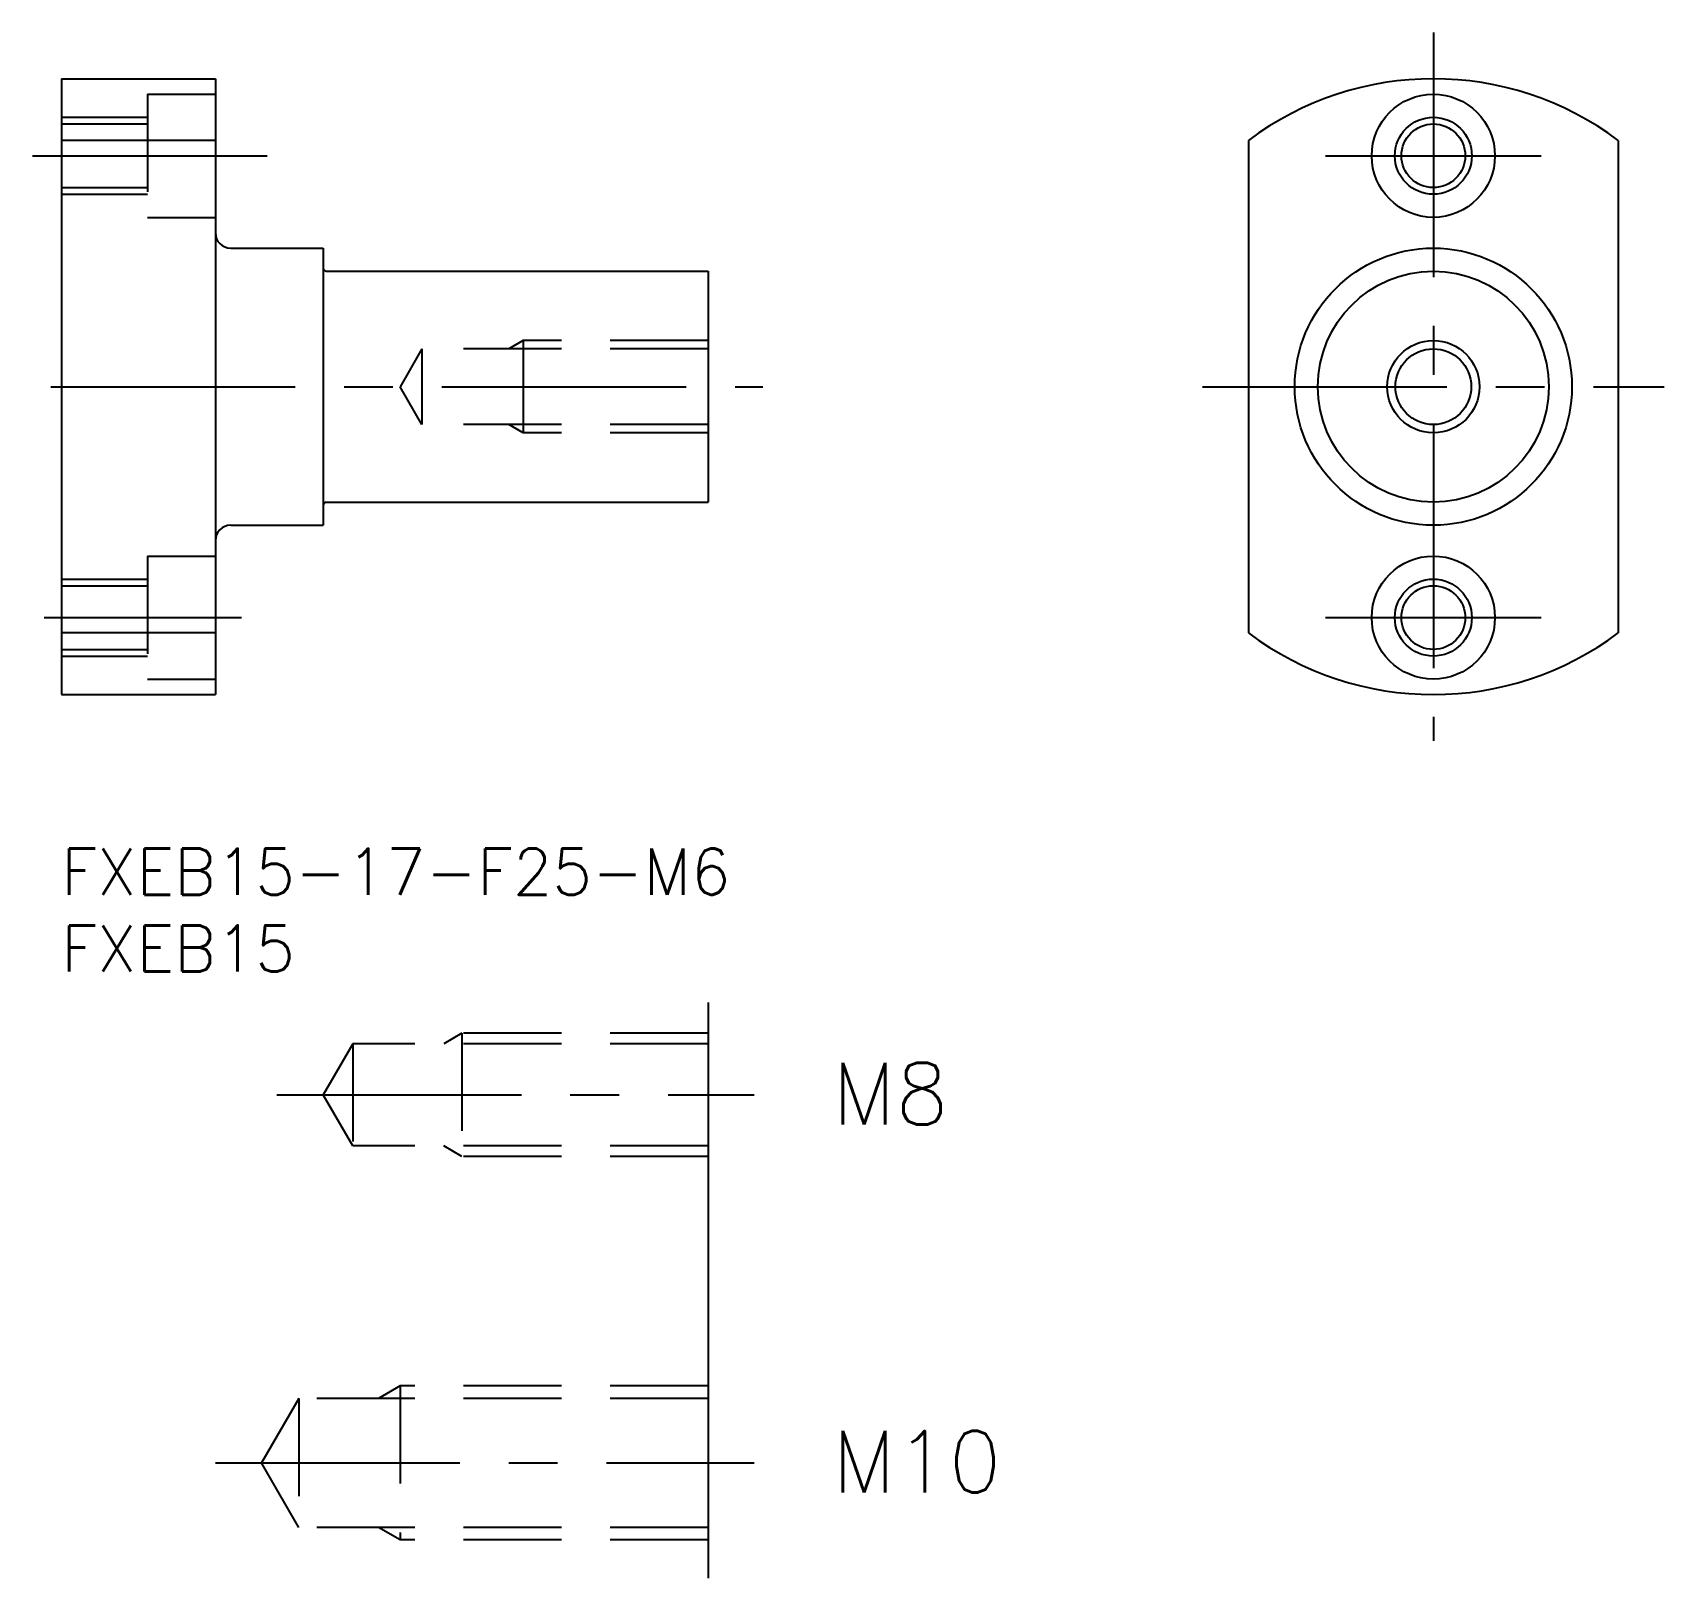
# Model space of a CAD drawing. Extents: x -2 to 104, y -47 to 53.
import ezdxf

# ---------------------------------------------------------------- set-up
doc = ezdxf.new("R2010")
doc.units = 0
doc.header["$LTSCALE"] = 0.5
doc.linetypes.add('CENTER', pattern=[50.8, 31.75, -6.35, 6.35, -6.35])
doc.linetypes.add('DASHED', pattern=[19.05, 12.7, -6.35])
for name, color, linetype in [('MSM_CENTER', 1, 'CENTER'), ('MSM_CONTINUOUS', 7, 'CONTINUOUS'), ('MSM_DASHED', 4, 'DASHED'), ('MSM_NARROW', 5, 'CONTINUOUS'), ('MSM_PART_NUMBER', 7, 'CONTINUOUS')]:
    doc.layers.add(name, color=color, linetype=linetype)
doc.styles.get("Standard").update_dxf_attribs({"font": 'txt.shx', "height": 3, "bigfont": 'bigfont.shx'})

# ---------------------------------------------------------------- blocks, each defined once
blk = doc.blocks.new('*U7')
at = {"layer": 'MSM_PART_NUMBER'}
blk.add_text('FXEB15-17-F25-M6', height=3, dxfattribs=at).set_placement((0, -3))
blk = doc.blocks.new('*U8')
at = {"layer": 'MSM_PART_NUMBER'}
blk.add_text('FXEB15', height=3, dxfattribs=at).set_placement((0, -8))

msp = doc.modelspace()

# ---------------------------------------------------------------- linework, layer by layer
at = {"layer": 'MSM_CENTER'}
for p, q in [((89.1, 53), (89.1, 7)), ((-1.87, 45), (13.36, 45)), ((82.1, 45), (96.1, 45)), ((-0.69, 30), (45.56, 30)), ((74.1, 30), (104.1, 30)), ((-1.12, 15), (11.7, 15)), ((82.1, 15), (96.1, 15)), ((14, -16), (45, -16)), ((10, -39.91), (45, -39.91))]:
    msp.add_line(p, q, dxfattribs=at)
at = {"layer": 'MSM_CONTINUOUS'}
for p, q in [((0, 50), (10, 50)), ((0, 50), (0, 10)), ((10, 50), (10, 10)), ((10, 46), (0, 46)), ((77.1, 46), (77.1, 14)), ((101.1, 46), (101.1, 14)), ((10, 40), (10, 40)), ((11, 39), (17, 39)), ((17, 39), (17, 21)), ((17.2, 37.5), (42, 37.5)), ((42, 37.5), (42, 22.5)), ((42, 37.5), (42, 22.5)), ((10, 30), (10, 30)), ((17.2, 22.5), (42, 22.5)), ((11, 21), (17, 21)), ((10, 14), (0, 14)), ((0, 10), (10, 10)), ((42, -10), (42, -47.41))]:
    msp.add_line(p, q, dxfattribs=at)
for centre, radius in [((89.1, 45), 4), ((89.1, 45), 2.07), ((89.1, 30), 9), ((89.1, 30), 7.5), ((89.1, 30), 2.46), ((89.1, 15), 4), ((89.1, 15), 2.07)]:
    msp.add_circle(centre, radius, dxfattribs=at)
for centre, radius, start, end in [((89.1, 30), 20, 53.1301, 126.8699), ((11, 40), 1, 180, 270), ((17.2, 37.7), 0.2, 180, 270), ((17.2, 22.3), 0.2, 90, 180), ((11, 20), 1, 90, 180), ((89.1, 30), 20, 233.1301, 306.8699)]:
    msp.add_arc(centre, radius, start, end, dxfattribs=at)
at = {"layer": 'MSM_DASHED'}
for p, q in [((5.6, 49), (5.6, 41)), ((5.6, 49), (10, 49)), ((0, 47.5), (5.6, 47.5)), ((0, 47.07), (5.6, 47.07)), ((0, 42.93), (5.6, 42.93)), ((0, 42.5), (5.6, 42.5)), ((5.6, 41), (10, 41)), ((30, 33), (29.06, 32.46)), ((42, 33), (30, 33)), ((30, 33), (30, 27)), ((23.42, 32.46), (22, 30)), ((42, 32.46), (23.42, 32.46)), ((23.42, 32.46), (23.42, 27.54)), ((23.42, 27.54), (22, 30)), ((42, 27.54), (23.42, 27.54)), ((30, 27), (29.06, 27.54)), ((42, 27), (30, 27)), ((5.6, 19), (10, 19)), ((5.6, 19), (5.6, 11)), ((0, 17.5), (5.6, 17.5)), ((0, 17.07), (5.6, 17.07)), ((0, 12.93), (5.6, 12.93)), ((0, 12.5), (5.6, 12.5)), ((5.6, 11), (10, 11)), ((18.92, -12.68), (17, -16)), ((18.92, -12.68), (18.92, -19.32)), ((42, -12.68), (18.92, -12.68)), ((26, -12), (24.83, -12.68)), ((26, -12), (26, -20)), ((42, -12), (26, -12)), ((18.92, -19.32), (17, -16)), ((42, -19.32), (18.92, -19.32)), ((26, -20), (24.83, -19.32)), ((42, -20), (26, -20)), ((22, -34.91), (20.59, -35.73)), ((22, -34.91), (22, -44.91)), ((42, -34.91), (22, -34.91)), ((15.42, -35.73), (13, -39.91)), ((15.42, -35.73), (15.42, -44.1)), ((42, -35.73), (15.42, -35.73)), ((15.42, -44.1), (13, -39.91)), ((42, -44.1), (15.42, -44.1)), ((22, -44.91), (20.59, -44.1)), ((42, -44.91), (22, -44.91))]:
    msp.add_line(p, q, dxfattribs=at)
at = {"layer": 'MSM_NARROW'}
for centre, radius in [((89.1, 45), 2.5), ((89.1, 30), 3), ((89.1, 15), 2.5)]:
    msp.add_circle(centre, radius, dxfattribs=at)

# ---------------------------------------------------------------- block references
at = {"layer": 'MSM_CONTINUOUS'}
for name in ['*U7', '*U8']:
    msp.add_blockref(name, (0, 0), dxfattribs=at)

# ---------------------------------------------------------------- texts
at = {"layer": 'MSM_PART_NUMBER'}
for s, p in [('M8', (50.07, -17.92)), ('M10', (50.07, -41.83))]:
    msp.add_text(s, height=4, dxfattribs=at).set_placement(p)

doc.saveas('drawing.dxf')
